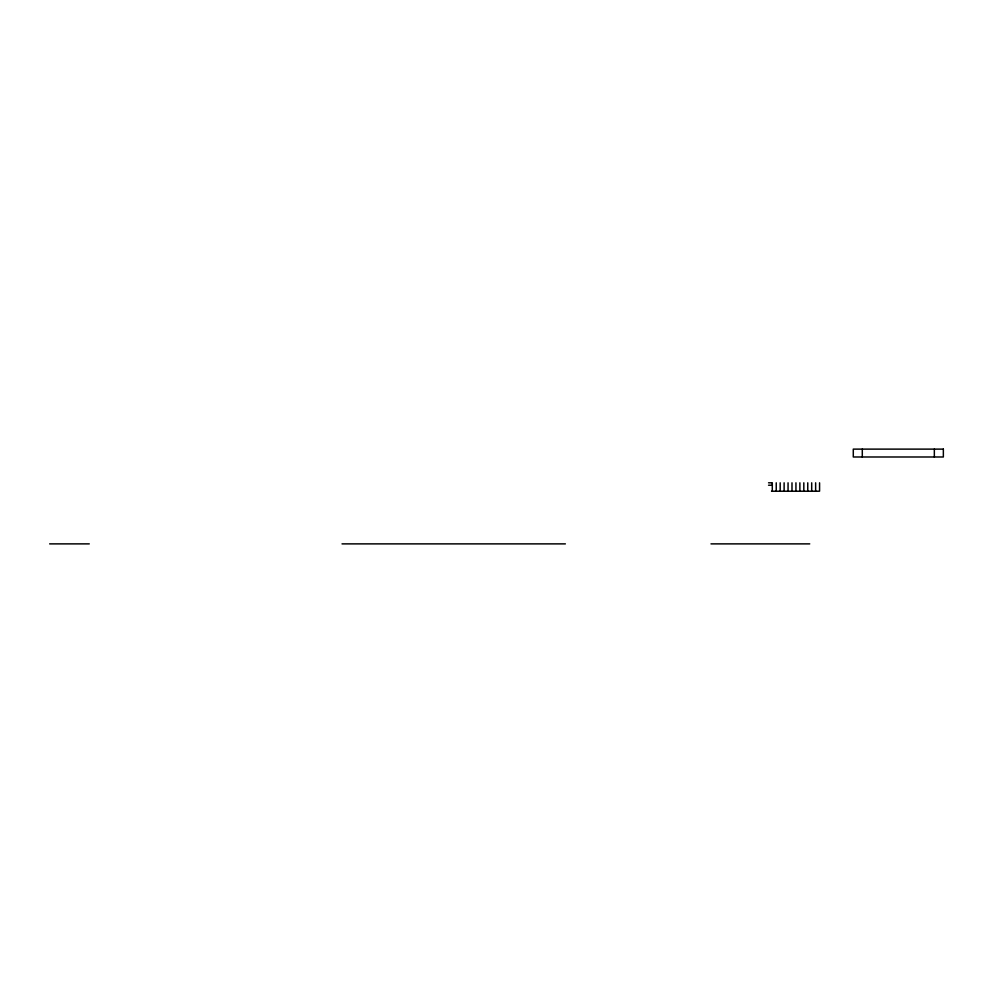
<?xml version="1.0" encoding="UTF-8"?>
<svg xmlns="http://www.w3.org/2000/svg" width="993" height="993" viewBox="0 0 993 993"><rect width="100%" height="100%" fill="white"/><g stroke="black" fill="none" stroke-linecap="round" stroke-linejoin="round"><path stroke-width="1.49" d="M768.545 482.809L771.536 482.809M768.545 485.217L771.536 485.217M771.536 491.225L818.443 491.225M49.65 543.879L89.271 543.879M342.026 543.879L565.377 543.879M710.988 543.879L809.742 543.879M934.339 449.121L934.339 456.991M862.296 449.121L862.296 456.991M819.573 482.809L819.573 491.225M815.638 482.809L815.638 491.225M811.691 482.809L811.691 491.225M807.756 482.809L807.756 491.225M803.821 482.809L803.821 491.225M799.874 482.809L799.874 491.225M795.939 482.809L795.939 491.225M791.992 482.809L791.992 491.225M788.057 482.809L788.057 491.225M784.122 482.809L784.122 491.225M780.175 482.809L780.175 491.225M776.241 482.809L776.241 491.225M772.293 482.809L772.293 491.225M943.35 449.121L853.285 449.121L853.285 456.991L943.35 456.991L943.35 449.121"/></g></svg>
